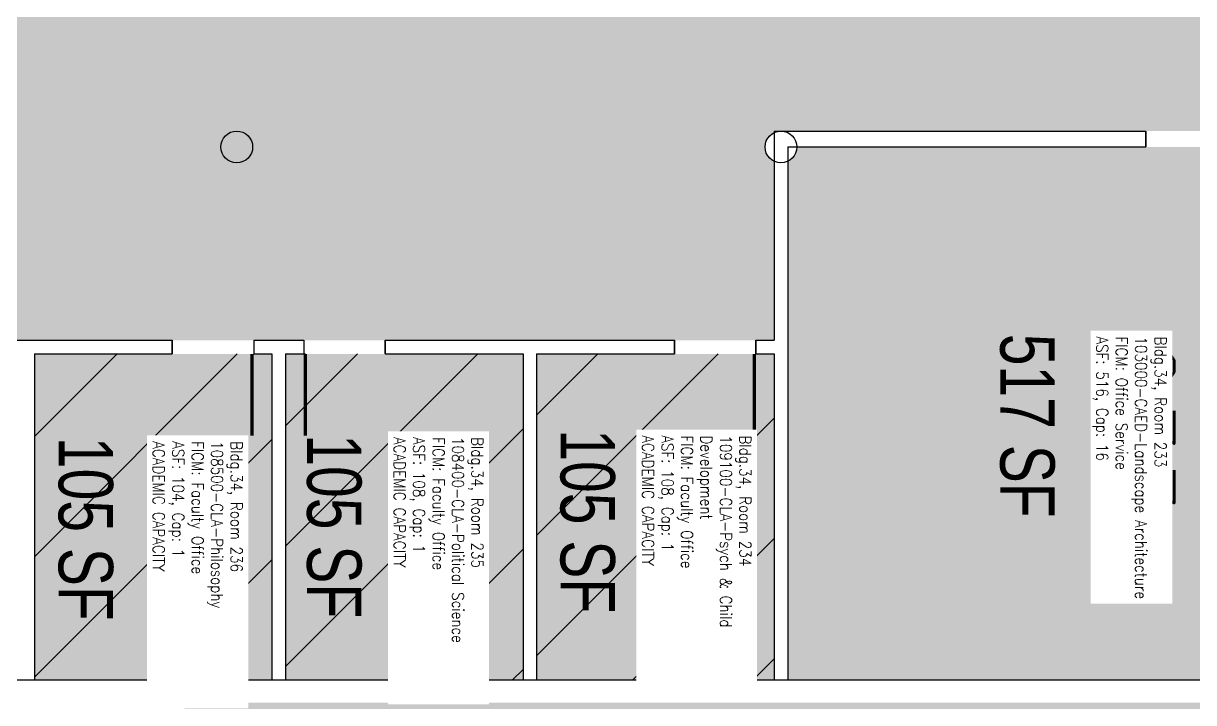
# Model space of a CAD drawing. Header units: inches. Extents: x -334 to 3612, y -24 to 2633.
# Drawn here: x 1113 to 1629, y 1902 to 2201 of the extents above; entities that cross this region are included whole.
import ezdxf
from ezdxf.enums import TextEntityAlignment as Align

# ---------------------------------------------------------------- set-up
doc = ezdxf.new("R2010")
doc.units = ezdxf.units.IN
doc.header["$LTSCALE"] = 10
doc.header["$MEASUREMENT"] = 0
for name, color, linetype in [('A-DOOR', 2, 'CONTINUOUS'), ('A-IDEN-CNUM', 7, 'CONTINUOUS'), ('A-IDEN-RNUM', 7, 'CONTINUOUS'), ('A-IDEN-SNUM', 4, 'CONTINUOUS'), ('A-IDEN-VNUM', 4, 'CONTINUOUS'), ('A-WALL', 5, 'CONTINUOUS'), ('AREA-TEXT', 3, 'CONTINUOUS'), ('Rooms-Capacity', 4, 'CONTINUOUS'), ('Rooms-Category-Color', 7, 'CONTINUOUS'), ('Rooms-College-Color', 7, 'CONTINUOUS'), ('Rooms-Department-Color', 7, 'CONTINUOUS'), ('Rooms-Division-Color', 7, 'CONTINUOUS'), ('Rooms-Information', 7, 'CONTINUOUS')]:
    doc.layers.add(name, color=color, linetype=linetype)
doc.styles.add('AREA', font='arial.ttf', dxfattribs={"width": 0.75, "height": 24})
doc.styles.add('ROOMSNUMBER', font='txt', dxfattribs={"height": 0.03})
doc.styles.add('ROOMVNUMBER', font='simplex.shx', dxfattribs={"width": 0.85})
pattern_1 = [(45, (0, 0), (-26.51650429449553, 26.51650429449553), [])]

msp = doc.modelspace()

# ---------------------------------------------------------------- hatches: boundary and pattern name
at = {"layer": 'Rooms-Capacity'}
h = msp.add_hatch(dxfattribs=at)
h.set_pattern_fill('ANSI31', color=256, scale=300, style=0)
h.set_pattern_definition(pattern_1)
h.paths.add_polyline_path([(1222.5, 2055.750000008382), (1213.749999996275, 2055.750000008382), (1178.499999996275, 2055.75000001397), (1117.749999996275, 2055.750000008382), (1117.749999996275, 1912.000000015832), (1171.999999992549, 1912.000000013039), (1222.499999988824, 1912.000000015832)])
h = msp.add_hatch(dxfattribs=at)
h.set_pattern_fill('ANSI31', color=256, scale=300, style=0)
h.set_pattern_definition(pattern_1)
h.paths.add_polyline_path([(1333.249999992549, 2055.75000001397), (1272.499999992549, 2055.75000001397), (1237.249999992549, 2055.750000011176), (1228.5, 2055.75000001397), (1228.5, 1912.000000010245), (1333.250000003725, 1912.000000010245)])
h = msp.add_hatch(dxfattribs=at)
h.set_pattern_fill('ANSI31', color=256, scale=300, style=0)
h.set_pattern_definition(pattern_1)
h.paths.add_polyline_path([(1443.999999996275, 2055.750000011176), (1435.999999992549, 2055.750000011176), (1399.999999992549, 2055.750000011176), (1339.249999992549, 2055.750000008382), (1339.249999992549, 1912.000000013039), (1443.999999996275, 1912.000000013039)])
at = {"layer": 'Rooms-Category-Color', "true_color": 0xadadad}
h = msp.add_hatch(color=253, dxfattribs=at)
edge = h.paths.add_edge_path()
edge.add_line((2158.000000096858, 1898.000000003725), (2155.000000096858, 1898.000000003725))
edge.add_line((2155.000000096858, 1898.000000003725), (2155.000000085682, 1918.000000007451))
edge.add_line((2155.000000085682, 1918.000000007451), (2155.000000085682, 1954.000000007451))
edge.add_line((2155.000000085682, 1954.000000007451), (2155.000000074506, 2037.999999979511))
edge.add_line((2155.000000074506, 2037.999999979511), (2155.000000074506, 2073.999999982305))
edge.add_line((2155.000000074506, 2073.999999982305), (2155.000000040978, 2139.999999982305))
edge.add_line((2155.000000040978, 2139.999999982305), (2155.000000052154, 2153.999999977648))
edge.add_line((2155.000000052154, 2153.999999977648), (2162.499999929219, 2153.999999980442))
edge.add_line((2162.499999929219, 2153.999999980442), (2162.499999940395, 2219.999999849126))
edge.add_line((2162.499999940395, 2219.999999849126), (2162.499999940395, 2227.999999844469))
edge.add_line((2162.499999940395, 2227.999999844469), (2060.499999929219, 2227.999999855645))
edge.add_line((2060.499999929219, 2227.999999855645), (2024.499999940395, 2227.999999852851))
edge.add_line((2024.499999940395, 2227.999999852851), (1890.999999951571, 2227.999999866821))
edge.add_line((1890.999999951571, 2227.999999866821), (1818.999999940395, 2227.999999872409))
edge.add_line((1818.999999940395, 2227.999999872409), (1422.999999940395, 2227.99999990873))
edge.add_line((1422.999999940395, 2227.99999990873), (1386.999999951571, 2227.99999990873))
edge.add_line((1386.999999951571, 2227.99999990873), (845.4999999403954, 2227.999999953434))
edge.add_line((845.4999999403954, 2227.999999953434), (809.4999999403954, 2227.999999953434))
edge.add_line((809.4999999403954, 2227.999999953434), (449.4999999403954, 2227.999999981374))
edge.add_line((449.4999999403954, 2227.999999981374), (413.4999999515712, 2227.999999984168))
edge.add_line((413.4999999515712, 2227.999999984168), (78.99999994039536, 2228.000000009313))
edge.add_line((78.99999994039536, 2228.000000009313), (78.99999999627471, 2384.000000012107))
edge.add_line((78.99999999627471, 2384.000000012107), (13.99999999254942, 2384.000000012107))
edge.add_line((13.99999999254942, 2384.000000012107), (13.99999999254942, 2380.000000010245))
edge.add_line((13.99999999254942, 2380.000000010245), (6.99999999627471, 2380.000000010245))
edge.add_line((6.99999999627471, 2380.000000010245), (7.000000007450581, 2362.000000013039))
edge.add_line((7.000000007450581, 2362.000000013039), (6.99999999627471, 2140.000000010245))
edge.add_line((6.99999999627471, 2140.000000010245), (13.99999999254942, 2140.000000013039))
edge.add_line((13.99999999254942, 2140.000000013039), (13.99999999254942, 2126.000000012107))
edge.add_line((13.99999999254942, 2126.000000012107), (9.999999985098839, 2126.000000009313))
edge.add_line((9.999999985098839, 2126.000000009313), (9.99999999627471, 2061.75000001397))
edge.add_line((9.99999999627471, 2061.75000001397), (70.99999998137355, 2061.75000001397))
edge.add_line((70.99999998137355, 2061.75000001397), (106.9999999925494, 2061.75000001397))
edge.add_line((106.9999999925494, 2061.75000001397), (1435.999999992549, 2061.750000008382))
edge.add_line((1435.999999992549, 2061.750000008382), (1443.999999996275, 2061.75000001397))
edge.add_line((1443.999999996275, 2061.75000001397), (1443.999999996275, 2140.675444660708))
edge.add_arc((1446.999999986053, 2146.999999982827), 6.999999997229338, 179.9999999661582, 244.6230665566884, ccw=False)
edge.add_arc((1446.999999991418, 2146.999999982402), 7.000000002593652, 115.3769333698369, 179.9999999626817, ccw=False)
edge.add_line((1444.000000007451, 2153.324555313215), (1443.999999996275, 2153.999999902211))
edge.add_line((1443.999999996275, 2153.999999902211), (1446.998893048614, 2153.999999899417))
edge.add_arc((1446.999991156625, 2147.000065904556), 6.99993408099362, 89.99086716204567, 90.00898822103022, ccw=False)
edge.add_line((1447.001106932759, 2153.999999896623), (1608, 2153.999999891035))
edge.add_line((1608, 2153.999999891035), (1644.000000011176, 2153.999999891035))
edge.add_line((1644.000000011176, 2153.999999891035), (1679.999999988824, 2153.999999888241))
edge.add_line((1679.999999988824, 2153.999999888241), (1680, 2153.999999980442))
edge.add_line((1680, 2153.999999980442), (1694.000000003725, 2153.99999998603))
edge.add_line((1694.000000003725, 2153.99999998603), (1693.999999992549, 2153.999999882653))
edge.add_line((1693.999999992549, 2153.999999882653), (1748.749999981374, 2153.999999871477))
edge.add_line((1748.749999970198, 2153.999999868684), (1784.750000014901, 2153.999999871477))
edge.add_line((1784.750000014901, 2153.999999871477), (1803.999999996275, 2153.999999877065))
edge.add_line((1803.999999996275, 2153.999999877065), (1919.999999988824, 2153.999999871477))
edge.add_line((1919.999999988824, 2153.999999871477), (1934.000000003725, 2153.999999863096))
edge.add_line((1934.000000003725, 2153.999999863096), (1934.000000003725, 1912.000000010245))
edge.add_line((1934.000000003725, 1912.000000010245), (1934.000000003725, 1898.000000009313))
edge.add_line((1934.000000003725, 1898.000000009313), (1919.999999988824, 1898.000000006519))
edge.add_line((1919.999999988824, 1898.000000006519), (1919.999999988824, 1902.000000008382))
edge.add_line((1919.999999988824, 1902.000000008382), (1803.499999891967, 1902.000000011176))
edge.add_line((1803.499999891967, 1902.000000011176), (1803.499999903142, 1896.000000008382))
edge.add_line((1803.499999903142, 1896.000000008382), (1795.499999899417, 1896.000000008382))
edge.add_line((1795.499999899417, 1896.000000008382), (1795.499999888241, 1902.000000005588))
edge.add_line((1795.499999888241, 1902.000000005588), (1183.999999992549, 1902.000000011176))
edge.add_line((1183.999999992549, 1902.000000011176), (1184.000000003725, 1871.999999988824))
edge.add_line((1184.000000003725, 1871.999999988824), (1171.999999992549, 1871.999999997206))
edge.add_line((1171.999999992549, 1871.999999997206), (1096.999999992549, 1871.999999997206))
edge.add_line((1096.999999992549, 1871.999999997206), (1096.999999992549, 1817.999999994412))
edge.add_line((1096.999999992549, 1817.999999994412), (1097.000000003725, 1578.000000008382))
edge.add_line((1097.000000003725, 1578.000000008382), (1097.000000003725, 1506.000000011176))
edge.add_line((1097.000000003725, 1506.000000011176), (1096.999999992549, 1473.250000001863))
edge.add_line((1096.999999992549, 1473.250000001863), (1097.000000003725, 1338.000000008382))
edge.add_line((1097.000000003725, 1338.000000008382), (1098.999999996275, 1338.000000008382))
edge.add_line((1098.999999996275, 1338.000000008382), (1098.999999996275, 1320.000000019558))
edge.add_line((1098.999999996275, 1320.000000019558), (1171.999999970198, 1320.000000016764))
edge.add_line((1171.999999970198, 1320.000000016764), (1171.999999970198, 1392.249999990687))
edge.add_line((1171.999999970198, 1392.249999990687), (1172.000000003725, 1817.999999988824))
edge.add_line((1172.000000003725, 1817.999999988824), (1183.999999992549, 1817.999999991618))
edge.add_line((1183.999999992549, 1817.999999991618), (1188, 1817.999999994412))
edge.add_line((1188, 1817.999999994412), (1224.000000011176, 1817.999999994412))
edge.add_line((1224.000000011176, 1817.999999994412), (1375.999999981374, 1818.000000005588))
edge.add_line((1375.999999981374, 1818.000000005588), (1411.999999981374, 1818.000000011176))
edge.add_line((1411.999999981374, 1818.000000011176), (1441.999999981374, 1818.000000011176))
edge.add_line((1441.999999981374, 1818.000000011176), (1477.999999981374, 1818.000000011176))
edge.add_line((1477.999999981374, 1818.000000011176), (1515.999999996275, 1818.000000019558))
edge.add_line((1515.999999996275, 1818.000000019558), (1537.999999981374, 1818.000000025146))
edge.add_line((1537.999999981374, 1818.000000025146), (1573.999999992549, 1818.00000002794))
edge.add_line((1573.999999992549, 1818.00000002794), (1672.249999880791, 1818.000000039116))
edge.add_line((1672.249999880791, 1818.000000039116), (1708.249999880791, 1818.000000039116))
edge.add_line((1708.249999880791, 1818.000000039116), (1716.999999895692, 1818.00000004191))
edge.add_line((1716.999999895692, 1818.00000004191), (1726.999999903142, 1818.000000005588))
edge.add_line((1726.999999903142, 1818.000000005588), (1726.999999903142, 1814.250000005588))
edge.add_line((1726.999999903142, 1814.250000005588), (1930.999999891967, 1814.250000002794))
edge.add_line((1930.999999891967, 1814.250000002794), (1930.999999903142, 1806.250000007451))
edge.add_line((1930.999999903142, 1806.250000007451), (1930.999999903142, 1734.250000010245))
edge.add_line((1930.999999903142, 1734.250000010245), (1930.999999903142, 1720.250000009313))
edge.add_line((1930.999999903142, 1720.250000009313), (1900.999999914318, 1720.250000014901))
edge.add_line((1900.999999914318, 1720.250000014901), (1900.999999903142, 1577.499999996275))
edge.add_line((1900.999999903142, 1577.499999996275), (1949.999999921769, 1577.500000004657))
edge.add_line((1949.999999921769, 1577.500000004657), (1949.999999921769, 1563.499999998137))
edge.add_line((1949.999999921769, 1563.499999998137), (2068.999999925494, 1563.500000003725))
edge.add_line((2068.999999925494, 1563.500000003725), (2068.999999925494, 1577.500000004657))
edge.add_line((2068.999999925494, 1577.500000004657), (2093.999999932945, 1577.499999999069))
edge.add_line((2093.999999932945, 1577.499999999069), (2093.999999932945, 1572.500000006519))
edge.add_line((2093.999999932945, 1572.500000006519), (2147.999999921769, 1572.500000006519))
edge.add_line((2147.999999921769, 1572.500000006519), (2147.999999921769, 1578.374999932945))
edge.add_line((2147.999999921769, 1578.374999932945), (2159.999999932945, 1578.374999930151))
edge.add_line((2159.999999932945, 1578.374999930151), (2159.999999932945, 1584.374999927357))
edge.add_line((2159.999999932945, 1584.374999927357), (2159.999999921769, 1620.374999932945))
edge.add_line((2159.999999921769, 1620.374999932945), (2159.999999899417, 1788.000000053085))
edge.add_line((2159.999999899417, 1788.000000053085), (2158.000000096858, 1788.000000055879))
edge.add_line((2158.000000096858, 1788.000000055879), (2158.000000096858, 1824.000000053085))
edge.add_line((2158.000000096858, 1824.000000053085), (2158.000000096858, 1870.000000060536))
edge.add_line((2158.000000096858, 1870.000000060536), (2158.000000096858, 1898.000000003725))
at = {"layer": 'Rooms-Category-Color', "true_color": 0xfa9ba3}
h = msp.add_hatch(color=241, dxfattribs=at)
edge = h.paths.add_edge_path()
edge.add_line((1803.999999992613, 2067.999999935606), (1693.999999992613, 2067.999999979511))
edge.add_line((1693.999999992613, 2067.999999979511), (1694.000000026077, 2139.999999985099))
edge.add_line((1694.000000026077, 2139.999999985099), (1680.000000033528, 2139.999999990687))
edge.add_line((1680.000000033528, 2139.999999990687), (1680.000000033528, 2146.999999894761))
edge.add_line((1680.000000033528, 2146.999999894761), (1644.000000022352, 2146.999999894761))
edge.add_line((1644.000000022352, 2146.999999894761), (1608.000000033528, 2146.999999880791))
edge.add_line((1608.000000033528, 2146.999999880791), (1454.000000026077, 2146.999999905936))
edge.add_arc((1447.000000021382, 2147.000000001518), 7.000000004695267, 295.3769334819622, 359.99999921765084, ccw=False)
edge.add_line((1450.000000018626, 2140.675444674678), (1450.000000040978, 1912.000000018626))
edge.add_line((1450.000000040978, 1912.000000018626), (1804.000000029802, 1912.000000018626))
edge.add_line((1804.000000029802, 1912.000000018626), (1803.999999992613, 2067.999999935606))
for points in [[(1222.5, 2055.750000008382), (1213.749999996275, 2055.750000008382), (1178.499999996275, 2055.75000001397), (1117.749999996275, 2055.750000008382), (1117.749999996275, 1912.000000015832), (1171.999999992549, 1912.000000013039), (1222.499999988824, 1912.000000015832)], [(1333.249999992549, 2055.75000001397), (1272.499999992549, 2055.75000001397), (1237.249999992549, 2055.750000011176), (1228.5, 2055.75000001397), (1228.5, 1912.000000010245), (1333.250000003725, 1912.000000010245)], [(1443.999999996275, 2055.750000011176), (1435.999999992549, 2055.750000011176), (1399.999999992549, 2055.750000011176), (1339.249999992549, 2055.750000008382), (1339.249999992549, 1912.000000013039), (1443.999999996275, 1912.000000013039)]]:
    msp.add_hatch(color=241, dxfattribs=at).paths.add_polyline_path(points)
at = {"layer": 'Rooms-College-Color', "true_color": 0xadadad}
h = msp.add_hatch(color=253, dxfattribs=at)
edge = h.paths.add_edge_path()
edge.add_line((2158.000000096858, 1898.000000003725), (2155.000000096858, 1898.000000003725))
edge.add_line((2155.000000096858, 1898.000000003725), (2155.000000085682, 1918.000000007451))
edge.add_line((2155.000000085682, 1918.000000007451), (2155.000000085682, 1954.000000007451))
edge.add_line((2155.000000085682, 1954.000000007451), (2155.000000074506, 2037.999999979511))
edge.add_line((2155.000000074506, 2037.999999979511), (2155.000000074506, 2073.999999982305))
edge.add_line((2155.000000074506, 2073.999999982305), (2155.000000040978, 2139.999999982305))
edge.add_line((2155.000000040978, 2139.999999982305), (2155.000000052154, 2153.999999977648))
edge.add_line((2155.000000052154, 2153.999999977648), (2162.499999929219, 2153.999999980442))
edge.add_line((2162.499999929219, 2153.999999980442), (2162.499999940395, 2219.999999849126))
edge.add_line((2162.499999940395, 2219.999999849126), (2162.499999940395, 2227.999999844469))
edge.add_line((2162.499999940395, 2227.999999844469), (2060.499999929219, 2227.999999855645))
edge.add_line((2060.499999929219, 2227.999999855645), (2024.499999940395, 2227.999999852851))
edge.add_line((2024.499999940395, 2227.999999852851), (1890.999999951571, 2227.999999866821))
edge.add_line((1890.999999951571, 2227.999999866821), (1818.999999940395, 2227.999999872409))
edge.add_line((1818.999999940395, 2227.999999872409), (1422.999999940395, 2227.99999990873))
edge.add_line((1422.999999940395, 2227.99999990873), (1386.999999951571, 2227.99999990873))
edge.add_line((1386.999999951571, 2227.99999990873), (845.4999999403954, 2227.999999953434))
edge.add_line((845.4999999403954, 2227.999999953434), (809.4999999403954, 2227.999999953434))
edge.add_line((809.4999999403954, 2227.999999953434), (449.4999999403954, 2227.999999981374))
edge.add_line((449.4999999403954, 2227.999999981374), (413.4999999515712, 2227.999999984168))
edge.add_line((413.4999999515712, 2227.999999984168), (78.99999994039536, 2228.000000009313))
edge.add_line((78.99999994039536, 2228.000000009313), (78.99999999627471, 2384.000000012107))
edge.add_line((78.99999999627471, 2384.000000012107), (13.99999999254942, 2384.000000012107))
edge.add_line((13.99999999254942, 2384.000000012107), (13.99999999254942, 2380.000000010245))
edge.add_line((13.99999999254942, 2380.000000010245), (6.99999999627471, 2380.000000010245))
edge.add_line((6.99999999627471, 2380.000000010245), (7.000000007450581, 2362.000000013039))
edge.add_line((7.000000007450581, 2362.000000013039), (6.99999999627471, 2140.000000010245))
edge.add_line((6.99999999627471, 2140.000000010245), (13.99999999254942, 2140.000000013039))
edge.add_line((13.99999999254942, 2140.000000013039), (13.99999999254942, 2126.000000012107))
edge.add_line((13.99999999254942, 2126.000000012107), (9.999999985098839, 2126.000000009313))
edge.add_line((9.999999985098839, 2126.000000009313), (9.99999999627471, 2061.75000001397))
edge.add_line((9.99999999627471, 2061.75000001397), (70.99999998137355, 2061.75000001397))
edge.add_line((70.99999998137355, 2061.75000001397), (106.9999999925494, 2061.75000001397))
edge.add_line((106.9999999925494, 2061.75000001397), (1435.999999992549, 2061.750000008382))
edge.add_line((1435.999999992549, 2061.750000008382), (1443.999999996275, 2061.75000001397))
edge.add_line((1443.999999996275, 2061.75000001397), (1443.999999996275, 2140.675444660708))
edge.add_arc((1446.999999986053, 2146.999999982827), 6.999999997229338, 179.9999999661582, 244.6230665566884, ccw=False)
edge.add_arc((1446.999999991418, 2146.999999982402), 7.000000002593652, 115.3769333698369, 179.9999999626817, ccw=False)
edge.add_line((1444.000000007451, 2153.324555313215), (1443.999999996275, 2153.999999902211))
edge.add_line((1443.999999996275, 2153.999999902211), (1446.998893048614, 2153.999999899417))
edge.add_arc((1446.999991156625, 2147.000065904556), 6.99993408099362, 89.99086716204567, 90.00898822103022, ccw=False)
edge.add_line((1447.001106932759, 2153.999999896623), (1608, 2153.999999891035))
edge.add_line((1608, 2153.999999891035), (1644.000000011176, 2153.999999891035))
edge.add_line((1644.000000011176, 2153.999999891035), (1679.999999988824, 2153.999999888241))
edge.add_line((1679.999999988824, 2153.999999888241), (1680, 2153.999999980442))
edge.add_line((1680, 2153.999999980442), (1694.000000003725, 2153.99999998603))
edge.add_line((1694.000000003725, 2153.99999998603), (1693.999999992549, 2153.999999882653))
edge.add_line((1693.999999992549, 2153.999999882653), (1748.749999981374, 2153.999999871477))
edge.add_line((1748.749999970198, 2153.999999868684), (1784.750000014901, 2153.999999871477))
edge.add_line((1784.750000014901, 2153.999999871477), (1803.999999996275, 2153.999999877065))
edge.add_line((1803.999999996275, 2153.999999877065), (1919.999999988824, 2153.999999871477))
edge.add_line((1919.999999988824, 2153.999999871477), (1934.000000003725, 2153.999999863096))
edge.add_line((1934.000000003725, 2153.999999863096), (1934.000000003725, 1912.000000010245))
edge.add_line((1934.000000003725, 1912.000000010245), (1934.000000003725, 1898.000000009313))
edge.add_line((1934.000000003725, 1898.000000009313), (1919.999999988824, 1898.000000006519))
edge.add_line((1919.999999988824, 1898.000000006519), (1919.999999988824, 1902.000000008382))
edge.add_line((1919.999999988824, 1902.000000008382), (1803.499999891967, 1902.000000011176))
edge.add_line((1803.499999891967, 1902.000000011176), (1803.499999903142, 1896.000000008382))
edge.add_line((1803.499999903142, 1896.000000008382), (1795.499999899417, 1896.000000008382))
edge.add_line((1795.499999899417, 1896.000000008382), (1795.499999888241, 1902.000000005588))
edge.add_line((1795.499999888241, 1902.000000005588), (1183.999999992549, 1902.000000011176))
edge.add_line((1183.999999992549, 1902.000000011176), (1184.000000003725, 1871.999999988824))
edge.add_line((1184.000000003725, 1871.999999988824), (1171.999999992549, 1871.999999997206))
edge.add_line((1171.999999992549, 1871.999999997206), (1096.999999992549, 1871.999999997206))
edge.add_line((1096.999999992549, 1871.999999997206), (1096.999999992549, 1817.999999994412))
edge.add_line((1096.999999992549, 1817.999999994412), (1097.000000003725, 1578.000000008382))
edge.add_line((1097.000000003725, 1578.000000008382), (1097.000000003725, 1506.000000011176))
edge.add_line((1097.000000003725, 1506.000000011176), (1096.999999992549, 1473.250000001863))
edge.add_line((1096.999999992549, 1473.250000001863), (1097.000000003725, 1338.000000008382))
edge.add_line((1097.000000003725, 1338.000000008382), (1098.999999996275, 1338.000000008382))
edge.add_line((1098.999999996275, 1338.000000008382), (1098.999999996275, 1320.000000019558))
edge.add_line((1098.999999996275, 1320.000000019558), (1171.999999970198, 1320.000000016764))
edge.add_line((1171.999999970198, 1320.000000016764), (1171.999999970198, 1392.249999990687))
edge.add_line((1171.999999970198, 1392.249999990687), (1172.000000003725, 1817.999999988824))
edge.add_line((1172.000000003725, 1817.999999988824), (1183.999999992549, 1817.999999991618))
edge.add_line((1183.999999992549, 1817.999999991618), (1188, 1817.999999994412))
edge.add_line((1188, 1817.999999994412), (1224.000000011176, 1817.999999994412))
edge.add_line((1224.000000011176, 1817.999999994412), (1375.999999981374, 1818.000000005588))
edge.add_line((1375.999999981374, 1818.000000005588), (1411.999999981374, 1818.000000011176))
edge.add_line((1411.999999981374, 1818.000000011176), (1441.999999981374, 1818.000000011176))
edge.add_line((1441.999999981374, 1818.000000011176), (1477.999999981374, 1818.000000011176))
edge.add_line((1477.999999981374, 1818.000000011176), (1515.999999996275, 1818.000000019558))
edge.add_line((1515.999999996275, 1818.000000019558), (1537.999999981374, 1818.000000025146))
edge.add_line((1537.999999981374, 1818.000000025146), (1573.999999992549, 1818.00000002794))
edge.add_line((1573.999999992549, 1818.00000002794), (1672.249999880791, 1818.000000039116))
edge.add_line((1672.249999880791, 1818.000000039116), (1708.249999880791, 1818.000000039116))
edge.add_line((1708.249999880791, 1818.000000039116), (1716.999999895692, 1818.00000004191))
edge.add_line((1716.999999895692, 1818.00000004191), (1726.999999903142, 1818.000000005588))
edge.add_line((1726.999999903142, 1818.000000005588), (1726.999999903142, 1814.250000005588))
edge.add_line((1726.999999903142, 1814.250000005588), (1930.999999891967, 1814.250000002794))
edge.add_line((1930.999999891967, 1814.250000002794), (1930.999999903142, 1806.250000007451))
edge.add_line((1930.999999903142, 1806.250000007451), (1930.999999903142, 1734.250000010245))
edge.add_line((1930.999999903142, 1734.250000010245), (1930.999999903142, 1720.250000009313))
edge.add_line((1930.999999903142, 1720.250000009313), (1900.999999914318, 1720.250000014901))
edge.add_line((1900.999999914318, 1720.250000014901), (1900.999999903142, 1577.499999996275))
edge.add_line((1900.999999903142, 1577.499999996275), (1949.999999921769, 1577.500000004657))
edge.add_line((1949.999999921769, 1577.500000004657), (1949.999999921769, 1563.499999998137))
edge.add_line((1949.999999921769, 1563.499999998137), (2068.999999925494, 1563.500000003725))
edge.add_line((2068.999999925494, 1563.500000003725), (2068.999999925494, 1577.500000004657))
edge.add_line((2068.999999925494, 1577.500000004657), (2093.999999932945, 1577.499999999069))
edge.add_line((2093.999999932945, 1577.499999999069), (2093.999999932945, 1572.500000006519))
edge.add_line((2093.999999932945, 1572.500000006519), (2147.999999921769, 1572.500000006519))
edge.add_line((2147.999999921769, 1572.500000006519), (2147.999999921769, 1578.374999932945))
edge.add_line((2147.999999921769, 1578.374999932945), (2159.999999932945, 1578.374999930151))
edge.add_line((2159.999999932945, 1578.374999930151), (2159.999999932945, 1584.374999927357))
edge.add_line((2159.999999932945, 1584.374999927357), (2159.999999921769, 1620.374999932945))
edge.add_line((2159.999999921769, 1620.374999932945), (2159.999999899417, 1788.000000053085))
edge.add_line((2159.999999899417, 1788.000000053085), (2158.000000096858, 1788.000000055879))
edge.add_line((2158.000000096858, 1788.000000055879), (2158.000000096858, 1824.000000053085))
edge.add_line((2158.000000096858, 1824.000000053085), (2158.000000096858, 1870.000000060536))
edge.add_line((2158.000000096858, 1870.000000060536), (2158.000000096858, 1898.000000003725))
at = {"layer": 'Rooms-College-Color', "true_color": 0xe3f498}
h = msp.add_hatch(color=61, dxfattribs=at)
edge = h.paths.add_edge_path()
edge.add_line((1803.999999992613, 2067.999999935606), (1693.999999992613, 2067.999999979511))
edge.add_line((1693.999999992613, 2067.999999979511), (1694.000000026077, 2139.999999985099))
edge.add_line((1694.000000026077, 2139.999999985099), (1680.000000033528, 2139.999999990687))
edge.add_line((1680.000000033528, 2139.999999990687), (1680.000000033528, 2146.999999894761))
edge.add_line((1680.000000033528, 2146.999999894761), (1644.000000022352, 2146.999999894761))
edge.add_line((1644.000000022352, 2146.999999894761), (1608.000000033528, 2146.999999880791))
edge.add_line((1608.000000033528, 2146.999999880791), (1454.000000026077, 2146.999999905936))
edge.add_arc((1447.000000021382, 2147.000000001518), 7.000000004695267, 295.3769334819622, 359.99999921765084, ccw=False)
edge.add_line((1450.000000018626, 2140.675444674678), (1450.000000040978, 1912.000000018626))
edge.add_line((1450.000000040978, 1912.000000018626), (1804.000000029802, 1912.000000018626))
edge.add_line((1804.000000029802, 1912.000000018626), (1803.999999992613, 2067.999999935606))
at = {"layer": 'Rooms-College-Color', "true_color": 0xb2d6e9}
msp.add_hatch(color=254, dxfattribs=at).paths.add_polyline_path([(1222.5, 2055.750000008382), (1213.749999996275, 2055.750000008382), (1178.499999996275, 2055.75000001397), (1117.749999996275, 2055.750000008382), (1117.749999996275, 1912.000000015832), (1171.999999992549, 1912.000000013039), (1222.499999988824, 1912.000000015832)])
at = {"layer": 'Rooms-College-Color', "true_color": 0xe3f498}
for points in [[(1333.249999992549, 2055.75000001397), (1272.499999992549, 2055.75000001397), (1237.249999992549, 2055.750000011176), (1228.5, 2055.75000001397), (1228.5, 1912.000000010245), (1333.250000003725, 1912.000000010245)], [(1443.999999996275, 2055.750000011176), (1435.999999992549, 2055.750000011176), (1399.999999992549, 2055.750000011176), (1339.249999992549, 2055.750000008382), (1339.249999992549, 1912.000000013039), (1443.999999996275, 1912.000000013039)]]:
    msp.add_hatch(color=61, dxfattribs=at).paths.add_polyline_path(points)
at = {"layer": 'Rooms-Department-Color', "true_color": 0xacacac}
h = msp.add_hatch(color=253, dxfattribs=at)
edge = h.paths.add_edge_path()
edge.add_line((2158.000000096858, 1898.000000003725), (2155.000000096858, 1898.000000003725))
edge.add_line((2155.000000096858, 1898.000000003725), (2155.000000085682, 1918.000000007451))
edge.add_line((2155.000000085682, 1918.000000007451), (2155.000000085682, 1954.000000007451))
edge.add_line((2155.000000085682, 1954.000000007451), (2155.000000074506, 2037.999999979511))
edge.add_line((2155.000000074506, 2037.999999979511), (2155.000000074506, 2073.999999982305))
edge.add_line((2155.000000074506, 2073.999999982305), (2155.000000040978, 2139.999999982305))
edge.add_line((2155.000000040978, 2139.999999982305), (2155.000000052154, 2153.999999977648))
edge.add_line((2155.000000052154, 2153.999999977648), (2162.499999929219, 2153.999999980442))
edge.add_line((2162.499999929219, 2153.999999980442), (2162.499999940395, 2219.999999849126))
edge.add_line((2162.499999940395, 2219.999999849126), (2162.499999940395, 2227.999999844469))
edge.add_line((2162.499999940395, 2227.999999844469), (2060.499999929219, 2227.999999855645))
edge.add_line((2060.499999929219, 2227.999999855645), (2024.499999940395, 2227.999999852851))
edge.add_line((2024.499999940395, 2227.999999852851), (1890.999999951571, 2227.999999866821))
edge.add_line((1890.999999951571, 2227.999999866821), (1818.999999940395, 2227.999999872409))
edge.add_line((1818.999999940395, 2227.999999872409), (1422.999999940395, 2227.99999990873))
edge.add_line((1422.999999940395, 2227.99999990873), (1386.999999951571, 2227.99999990873))
edge.add_line((1386.999999951571, 2227.99999990873), (845.4999999403954, 2227.999999953434))
edge.add_line((845.4999999403954, 2227.999999953434), (809.4999999403954, 2227.999999953434))
edge.add_line((809.4999999403954, 2227.999999953434), (449.4999999403954, 2227.999999981374))
edge.add_line((449.4999999403954, 2227.999999981374), (413.4999999515712, 2227.999999984168))
edge.add_line((413.4999999515712, 2227.999999984168), (78.99999994039536, 2228.000000009313))
edge.add_line((78.99999994039536, 2228.000000009313), (78.99999999627471, 2384.000000012107))
edge.add_line((78.99999999627471, 2384.000000012107), (13.99999999254942, 2384.000000012107))
edge.add_line((13.99999999254942, 2384.000000012107), (13.99999999254942, 2380.000000010245))
edge.add_line((13.99999999254942, 2380.000000010245), (6.99999999627471, 2380.000000010245))
edge.add_line((6.99999999627471, 2380.000000010245), (7.000000007450581, 2362.000000013039))
edge.add_line((7.000000007450581, 2362.000000013039), (6.99999999627471, 2140.000000010245))
edge.add_line((6.99999999627471, 2140.000000010245), (13.99999999254942, 2140.000000013039))
edge.add_line((13.99999999254942, 2140.000000013039), (13.99999999254942, 2126.000000012107))
edge.add_line((13.99999999254942, 2126.000000012107), (9.999999985098839, 2126.000000009313))
edge.add_line((9.999999985098839, 2126.000000009313), (9.99999999627471, 2061.75000001397))
edge.add_line((9.99999999627471, 2061.75000001397), (70.99999998137355, 2061.75000001397))
edge.add_line((70.99999998137355, 2061.75000001397), (106.9999999925494, 2061.75000001397))
edge.add_line((106.9999999925494, 2061.75000001397), (1435.999999992549, 2061.750000008382))
edge.add_line((1435.999999992549, 2061.750000008382), (1443.999999996275, 2061.75000001397))
edge.add_line((1443.999999996275, 2061.75000001397), (1443.999999996275, 2140.675444660708))
edge.add_arc((1446.999999986053, 2146.999999982827), 6.999999997229338, 179.9999999661582, 244.6230665566884, ccw=False)
edge.add_arc((1446.999999991418, 2146.999999982402), 7.000000002593652, 115.3769333698369, 179.9999999626817, ccw=False)
edge.add_line((1444.000000007451, 2153.324555313215), (1443.999999996275, 2153.999999902211))
edge.add_line((1443.999999996275, 2153.999999902211), (1446.998893048614, 2153.999999899417))
edge.add_arc((1446.999991156625, 2147.000065904556), 6.99993408099362, 89.99086716204567, 90.00898822103022, ccw=False)
edge.add_line((1447.001106932759, 2153.999999896623), (1608, 2153.999999891035))
edge.add_line((1608, 2153.999999891035), (1644.000000011176, 2153.999999891035))
edge.add_line((1644.000000011176, 2153.999999891035), (1679.999999988824, 2153.999999888241))
edge.add_line((1679.999999988824, 2153.999999888241), (1680, 2153.999999980442))
edge.add_line((1680, 2153.999999980442), (1694.000000003725, 2153.99999998603))
edge.add_line((1694.000000003725, 2153.99999998603), (1693.999999992549, 2153.999999882653))
edge.add_line((1693.999999992549, 2153.999999882653), (1748.749999981374, 2153.999999871477))
edge.add_line((1748.749999970198, 2153.999999868684), (1784.750000014901, 2153.999999871477))
edge.add_line((1784.750000014901, 2153.999999871477), (1803.999999996275, 2153.999999877065))
edge.add_line((1803.999999996275, 2153.999999877065), (1919.999999988824, 2153.999999871477))
edge.add_line((1919.999999988824, 2153.999999871477), (1934.000000003725, 2153.999999863096))
edge.add_line((1934.000000003725, 2153.999999863096), (1934.000000003725, 1912.000000010245))
edge.add_line((1934.000000003725, 1912.000000010245), (1934.000000003725, 1898.000000009313))
edge.add_line((1934.000000003725, 1898.000000009313), (1919.999999988824, 1898.000000006519))
edge.add_line((1919.999999988824, 1898.000000006519), (1919.999999988824, 1902.000000008382))
edge.add_line((1919.999999988824, 1902.000000008382), (1803.499999891967, 1902.000000011176))
edge.add_line((1803.499999891967, 1902.000000011176), (1803.499999903142, 1896.000000008382))
edge.add_line((1803.499999903142, 1896.000000008382), (1795.499999899417, 1896.000000008382))
edge.add_line((1795.499999899417, 1896.000000008382), (1795.499999888241, 1902.000000005588))
edge.add_line((1795.499999888241, 1902.000000005588), (1183.999999992549, 1902.000000011176))
edge.add_line((1183.999999992549, 1902.000000011176), (1184.000000003725, 1871.999999988824))
edge.add_line((1184.000000003725, 1871.999999988824), (1171.999999992549, 1871.999999997206))
edge.add_line((1171.999999992549, 1871.999999997206), (1096.999999992549, 1871.999999997206))
edge.add_line((1096.999999992549, 1871.999999997206), (1096.999999992549, 1817.999999994412))
edge.add_line((1096.999999992549, 1817.999999994412), (1097.000000003725, 1578.000000008382))
edge.add_line((1097.000000003725, 1578.000000008382), (1097.000000003725, 1506.000000011176))
edge.add_line((1097.000000003725, 1506.000000011176), (1096.999999992549, 1473.250000001863))
edge.add_line((1096.999999992549, 1473.250000001863), (1097.000000003725, 1338.000000008382))
edge.add_line((1097.000000003725, 1338.000000008382), (1098.999999996275, 1338.000000008382))
edge.add_line((1098.999999996275, 1338.000000008382), (1098.999999996275, 1320.000000019558))
edge.add_line((1098.999999996275, 1320.000000019558), (1171.999999970198, 1320.000000016764))
edge.add_line((1171.999999970198, 1320.000000016764), (1171.999999970198, 1392.249999990687))
edge.add_line((1171.999999970198, 1392.249999990687), (1172.000000003725, 1817.999999988824))
edge.add_line((1172.000000003725, 1817.999999988824), (1183.999999992549, 1817.999999991618))
edge.add_line((1183.999999992549, 1817.999999991618), (1188, 1817.999999994412))
edge.add_line((1188, 1817.999999994412), (1224.000000011176, 1817.999999994412))
edge.add_line((1224.000000011176, 1817.999999994412), (1375.999999981374, 1818.000000005588))
edge.add_line((1375.999999981374, 1818.000000005588), (1411.999999981374, 1818.000000011176))
edge.add_line((1411.999999981374, 1818.000000011176), (1441.999999981374, 1818.000000011176))
edge.add_line((1441.999999981374, 1818.000000011176), (1477.999999981374, 1818.000000011176))
edge.add_line((1477.999999981374, 1818.000000011176), (1515.999999996275, 1818.000000019558))
edge.add_line((1515.999999996275, 1818.000000019558), (1537.999999981374, 1818.000000025146))
edge.add_line((1537.999999981374, 1818.000000025146), (1573.999999992549, 1818.00000002794))
edge.add_line((1573.999999992549, 1818.00000002794), (1672.249999880791, 1818.000000039116))
edge.add_line((1672.249999880791, 1818.000000039116), (1708.249999880791, 1818.000000039116))
edge.add_line((1708.249999880791, 1818.000000039116), (1716.999999895692, 1818.00000004191))
edge.add_line((1716.999999895692, 1818.00000004191), (1726.999999903142, 1818.000000005588))
edge.add_line((1726.999999903142, 1818.000000005588), (1726.999999903142, 1814.250000005588))
edge.add_line((1726.999999903142, 1814.250000005588), (1930.999999891967, 1814.250000002794))
edge.add_line((1930.999999891967, 1814.250000002794), (1930.999999903142, 1806.250000007451))
edge.add_line((1930.999999903142, 1806.250000007451), (1930.999999903142, 1734.250000010245))
edge.add_line((1930.999999903142, 1734.250000010245), (1930.999999903142, 1720.250000009313))
edge.add_line((1930.999999903142, 1720.250000009313), (1900.999999914318, 1720.250000014901))
edge.add_line((1900.999999914318, 1720.250000014901), (1900.999999903142, 1577.499999996275))
edge.add_line((1900.999999903142, 1577.499999996275), (1949.999999921769, 1577.500000004657))
edge.add_line((1949.999999921769, 1577.500000004657), (1949.999999921769, 1563.499999998137))
edge.add_line((1949.999999921769, 1563.499999998137), (2068.999999925494, 1563.500000003725))
edge.add_line((2068.999999925494, 1563.500000003725), (2068.999999925494, 1577.500000004657))
edge.add_line((2068.999999925494, 1577.500000004657), (2093.999999932945, 1577.499999999069))
edge.add_line((2093.999999932945, 1577.499999999069), (2093.999999932945, 1572.500000006519))
edge.add_line((2093.999999932945, 1572.500000006519), (2147.999999921769, 1572.500000006519))
edge.add_line((2147.999999921769, 1572.500000006519), (2147.999999921769, 1578.374999932945))
edge.add_line((2147.999999921769, 1578.374999932945), (2159.999999932945, 1578.374999930151))
edge.add_line((2159.999999932945, 1578.374999930151), (2159.999999932945, 1584.374999927357))
edge.add_line((2159.999999932945, 1584.374999927357), (2159.999999921769, 1620.374999932945))
edge.add_line((2159.999999921769, 1620.374999932945), (2159.999999899417, 1788.000000053085))
edge.add_line((2159.999999899417, 1788.000000053085), (2158.000000096858, 1788.000000055879))
edge.add_line((2158.000000096858, 1788.000000055879), (2158.000000096858, 1824.000000053085))
edge.add_line((2158.000000096858, 1824.000000053085), (2158.000000096858, 1870.000000060536))
edge.add_line((2158.000000096858, 1870.000000060536), (2158.000000096858, 1898.000000003725))
at = {"layer": 'Rooms-Department-Color', "true_color": 0xe3f498}
h = msp.add_hatch(color=61, dxfattribs=at)
edge = h.paths.add_edge_path()
edge.add_line((1803.999999992613, 2067.999999935606), (1693.999999992613, 2067.999999979511))
edge.add_line((1693.999999992613, 2067.999999979511), (1694.000000026077, 2139.999999985099))
edge.add_line((1694.000000026077, 2139.999999985099), (1680.000000033528, 2139.999999990687))
edge.add_line((1680.000000033528, 2139.999999990687), (1680.000000033528, 2146.999999894761))
edge.add_line((1680.000000033528, 2146.999999894761), (1644.000000022352, 2146.999999894761))
edge.add_line((1644.000000022352, 2146.999999894761), (1608.000000033528, 2146.999999880791))
edge.add_line((1608.000000033528, 2146.999999880791), (1454.000000026077, 2146.999999905936))
edge.add_arc((1447.000000021382, 2147.000000001518), 7.000000004695267, 295.3769334819622, 359.99999921765084, ccw=False)
edge.add_line((1450.000000018626, 2140.675444674678), (1450.000000040978, 1912.000000018626))
edge.add_line((1450.000000040978, 1912.000000018626), (1804.000000029802, 1912.000000018626))
edge.add_line((1804.000000029802, 1912.000000018626), (1803.999999992613, 2067.999999935606))
at = {"layer": 'Rooms-Department-Color', "true_color": 0xb2d6e9}
for points in [[(1222.5, 2055.750000008382), (1213.749999996275, 2055.750000008382), (1178.499999996275, 2055.75000001397), (1117.749999996275, 2055.750000008382), (1117.749999996275, 1912.000000015832), (1171.999999992549, 1912.000000013039), (1222.499999988824, 1912.000000015832)], [(1333.249999992549, 2055.75000001397), (1272.499999992549, 2055.75000001397), (1237.249999992549, 2055.750000011176), (1228.5, 2055.75000001397), (1228.5, 1912.000000010245), (1333.250000003725, 1912.000000010245)], [(1443.999999996275, 2055.750000011176), (1435.999999992549, 2055.750000011176), (1399.999999992549, 2055.750000011176), (1339.249999992549, 2055.750000008382), (1339.249999992549, 1912.000000013039), (1443.999999996275, 1912.000000013039)]]:
    msp.add_hatch(color=254, dxfattribs=at).paths.add_polyline_path(points)
at = {"layer": 'Rooms-Division-Color', "true_color": 0xadadad}
h = msp.add_hatch(color=253, dxfattribs=at)
edge = h.paths.add_edge_path()
edge.add_line((2158.000000096858, 1898.000000003725), (2155.000000096858, 1898.000000003725))
edge.add_line((2155.000000096858, 1898.000000003725), (2155.000000085682, 1918.000000007451))
edge.add_line((2155.000000085682, 1918.000000007451), (2155.000000085682, 1954.000000007451))
edge.add_line((2155.000000085682, 1954.000000007451), (2155.000000074506, 2037.999999979511))
edge.add_line((2155.000000074506, 2037.999999979511), (2155.000000074506, 2073.999999982305))
edge.add_line((2155.000000074506, 2073.999999982305), (2155.000000040978, 2139.999999982305))
edge.add_line((2155.000000040978, 2139.999999982305), (2155.000000052154, 2153.999999977648))
edge.add_line((2155.000000052154, 2153.999999977648), (2162.499999929219, 2153.999999980442))
edge.add_line((2162.499999929219, 2153.999999980442), (2162.499999940395, 2219.999999849126))
edge.add_line((2162.499999940395, 2219.999999849126), (2162.499999940395, 2227.999999844469))
edge.add_line((2162.499999940395, 2227.999999844469), (2060.499999929219, 2227.999999855645))
edge.add_line((2060.499999929219, 2227.999999855645), (2024.499999940395, 2227.999999852851))
edge.add_line((2024.499999940395, 2227.999999852851), (1890.999999951571, 2227.999999866821))
edge.add_line((1890.999999951571, 2227.999999866821), (1818.999999940395, 2227.999999872409))
edge.add_line((1818.999999940395, 2227.999999872409), (1422.999999940395, 2227.99999990873))
edge.add_line((1422.999999940395, 2227.99999990873), (1386.999999951571, 2227.99999990873))
edge.add_line((1386.999999951571, 2227.99999990873), (845.4999999403954, 2227.999999953434))
edge.add_line((845.4999999403954, 2227.999999953434), (809.4999999403954, 2227.999999953434))
edge.add_line((809.4999999403954, 2227.999999953434), (449.4999999403954, 2227.999999981374))
edge.add_line((449.4999999403954, 2227.999999981374), (413.4999999515712, 2227.999999984168))
edge.add_line((413.4999999515712, 2227.999999984168), (78.99999994039536, 2228.000000009313))
edge.add_line((78.99999994039536, 2228.000000009313), (78.99999999627471, 2384.000000012107))
edge.add_line((78.99999999627471, 2384.000000012107), (13.99999999254942, 2384.000000012107))
edge.add_line((13.99999999254942, 2384.000000012107), (13.99999999254942, 2380.000000010245))
edge.add_line((13.99999999254942, 2380.000000010245), (6.99999999627471, 2380.000000010245))
edge.add_line((6.99999999627471, 2380.000000010245), (7.000000007450581, 2362.000000013039))
edge.add_line((7.000000007450581, 2362.000000013039), (6.99999999627471, 2140.000000010245))
edge.add_line((6.99999999627471, 2140.000000010245), (13.99999999254942, 2140.000000013039))
edge.add_line((13.99999999254942, 2140.000000013039), (13.99999999254942, 2126.000000012107))
edge.add_line((13.99999999254942, 2126.000000012107), (9.999999985098839, 2126.000000009313))
edge.add_line((9.999999985098839, 2126.000000009313), (9.99999999627471, 2061.75000001397))
edge.add_line((9.99999999627471, 2061.75000001397), (70.99999998137355, 2061.75000001397))
edge.add_line((70.99999998137355, 2061.75000001397), (106.9999999925494, 2061.75000001397))
edge.add_line((106.9999999925494, 2061.75000001397), (1435.999999992549, 2061.750000008382))
edge.add_line((1435.999999992549, 2061.750000008382), (1443.999999996275, 2061.75000001397))
edge.add_line((1443.999999996275, 2061.75000001397), (1443.999999996275, 2140.675444660708))
edge.add_arc((1446.999999986053, 2146.999999982827), 6.999999997229338, 179.9999999661582, 244.6230665566884, ccw=False)
edge.add_arc((1446.999999991418, 2146.999999982402), 7.000000002593652, 115.3769333698369, 179.9999999626817, ccw=False)
edge.add_line((1444.000000007451, 2153.324555313215), (1443.999999996275, 2153.999999902211))
edge.add_line((1443.999999996275, 2153.999999902211), (1446.998893048614, 2153.999999899417))
edge.add_arc((1446.999991156625, 2147.000065904556), 6.99993408099362, 89.99086716204567, 90.00898822103022, ccw=False)
edge.add_line((1447.001106932759, 2153.999999896623), (1608, 2153.999999891035))
edge.add_line((1608, 2153.999999891035), (1644.000000011176, 2153.999999891035))
edge.add_line((1644.000000011176, 2153.999999891035), (1679.999999988824, 2153.999999888241))
edge.add_line((1679.999999988824, 2153.999999888241), (1680, 2153.999999980442))
edge.add_line((1680, 2153.999999980442), (1694.000000003725, 2153.99999998603))
edge.add_line((1694.000000003725, 2153.99999998603), (1693.999999992549, 2153.999999882653))
edge.add_line((1693.999999992549, 2153.999999882653), (1748.749999981374, 2153.999999871477))
edge.add_line((1748.749999970198, 2153.999999868684), (1784.750000014901, 2153.999999871477))
edge.add_line((1784.750000014901, 2153.999999871477), (1803.999999996275, 2153.999999877065))
edge.add_line((1803.999999996275, 2153.999999877065), (1919.999999988824, 2153.999999871477))
edge.add_line((1919.999999988824, 2153.999999871477), (1934.000000003725, 2153.999999863096))
edge.add_line((1934.000000003725, 2153.999999863096), (1934.000000003725, 1912.000000010245))
edge.add_line((1934.000000003725, 1912.000000010245), (1934.000000003725, 1898.000000009313))
edge.add_line((1934.000000003725, 1898.000000009313), (1919.999999988824, 1898.000000006519))
edge.add_line((1919.999999988824, 1898.000000006519), (1919.999999988824, 1902.000000008382))
edge.add_line((1919.999999988824, 1902.000000008382), (1803.499999891967, 1902.000000011176))
edge.add_line((1803.499999891967, 1902.000000011176), (1803.499999903142, 1896.000000008382))
edge.add_line((1803.499999903142, 1896.000000008382), (1795.499999899417, 1896.000000008382))
edge.add_line((1795.499999899417, 1896.000000008382), (1795.499999888241, 1902.000000005588))
edge.add_line((1795.499999888241, 1902.000000005588), (1183.999999992549, 1902.000000011176))
edge.add_line((1183.999999992549, 1902.000000011176), (1184.000000003725, 1871.999999988824))
edge.add_line((1184.000000003725, 1871.999999988824), (1171.999999992549, 1871.999999997206))
edge.add_line((1171.999999992549, 1871.999999997206), (1096.999999992549, 1871.999999997206))
edge.add_line((1096.999999992549, 1871.999999997206), (1096.999999992549, 1817.999999994412))
edge.add_line((1096.999999992549, 1817.999999994412), (1097.000000003725, 1578.000000008382))
edge.add_line((1097.000000003725, 1578.000000008382), (1097.000000003725, 1506.000000011176))
edge.add_line((1097.000000003725, 1506.000000011176), (1096.999999992549, 1473.250000001863))
edge.add_line((1096.999999992549, 1473.250000001863), (1097.000000003725, 1338.000000008382))
edge.add_line((1097.000000003725, 1338.000000008382), (1098.999999996275, 1338.000000008382))
edge.add_line((1098.999999996275, 1338.000000008382), (1098.999999996275, 1320.000000019558))
edge.add_line((1098.999999996275, 1320.000000019558), (1171.999999970198, 1320.000000016764))
edge.add_line((1171.999999970198, 1320.000000016764), (1171.999999970198, 1392.249999990687))
edge.add_line((1171.999999970198, 1392.249999990687), (1172.000000003725, 1817.999999988824))
edge.add_line((1172.000000003725, 1817.999999988824), (1183.999999992549, 1817.999999991618))
edge.add_line((1183.999999992549, 1817.999999991618), (1188, 1817.999999994412))
edge.add_line((1188, 1817.999999994412), (1224.000000011176, 1817.999999994412))
edge.add_line((1224.000000011176, 1817.999999994412), (1375.999999981374, 1818.000000005588))
edge.add_line((1375.999999981374, 1818.000000005588), (1411.999999981374, 1818.000000011176))
edge.add_line((1411.999999981374, 1818.000000011176), (1441.999999981374, 1818.000000011176))
edge.add_line((1441.999999981374, 1818.000000011176), (1477.999999981374, 1818.000000011176))
edge.add_line((1477.999999981374, 1818.000000011176), (1515.999999996275, 1818.000000019558))
edge.add_line((1515.999999996275, 1818.000000019558), (1537.999999981374, 1818.000000025146))
edge.add_line((1537.999999981374, 1818.000000025146), (1573.999999992549, 1818.00000002794))
edge.add_line((1573.999999992549, 1818.00000002794), (1672.249999880791, 1818.000000039116))
edge.add_line((1672.249999880791, 1818.000000039116), (1708.249999880791, 1818.000000039116))
edge.add_line((1708.249999880791, 1818.000000039116), (1716.999999895692, 1818.00000004191))
edge.add_line((1716.999999895692, 1818.00000004191), (1726.999999903142, 1818.000000005588))
edge.add_line((1726.999999903142, 1818.000000005588), (1726.999999903142, 1814.250000005588))
edge.add_line((1726.999999903142, 1814.250000005588), (1930.999999891967, 1814.250000002794))
edge.add_line((1930.999999891967, 1814.250000002794), (1930.999999903142, 1806.250000007451))
edge.add_line((1930.999999903142, 1806.250000007451), (1930.999999903142, 1734.250000010245))
edge.add_line((1930.999999903142, 1734.250000010245), (1930.999999903142, 1720.250000009313))
edge.add_line((1930.999999903142, 1720.250000009313), (1900.999999914318, 1720.250000014901))
edge.add_line((1900.999999914318, 1720.250000014901), (1900.999999903142, 1577.499999996275))
edge.add_line((1900.999999903142, 1577.499999996275), (1949.999999921769, 1577.500000004657))
edge.add_line((1949.999999921769, 1577.500000004657), (1949.999999921769, 1563.499999998137))
edge.add_line((1949.999999921769, 1563.499999998137), (2068.999999925494, 1563.500000003725))
edge.add_line((2068.999999925494, 1563.500000003725), (2068.999999925494, 1577.500000004657))
edge.add_line((2068.999999925494, 1577.500000004657), (2093.999999932945, 1577.499999999069))
edge.add_line((2093.999999932945, 1577.499999999069), (2093.999999932945, 1572.500000006519))
edge.add_line((2093.999999932945, 1572.500000006519), (2147.999999921769, 1572.500000006519))
edge.add_line((2147.999999921769, 1572.500000006519), (2147.999999921769, 1578.374999932945))
edge.add_line((2147.999999921769, 1578.374999932945), (2159.999999932945, 1578.374999930151))
edge.add_line((2159.999999932945, 1578.374999930151), (2159.999999932945, 1584.374999927357))
edge.add_line((2159.999999932945, 1584.374999927357), (2159.999999921769, 1620.374999932945))
edge.add_line((2159.999999921769, 1620.374999932945), (2159.999999899417, 1788.000000053085))
edge.add_line((2159.999999899417, 1788.000000053085), (2158.000000096858, 1788.000000055879))
edge.add_line((2158.000000096858, 1788.000000055879), (2158.000000096858, 1824.000000053085))
edge.add_line((2158.000000096858, 1824.000000053085), (2158.000000096858, 1870.000000060536))
edge.add_line((2158.000000096858, 1870.000000060536), (2158.000000096858, 1898.000000003725))
at = {"layer": 'Rooms-Division-Color', "true_color": 0xe3f498}
h = msp.add_hatch(color=61, dxfattribs=at)
edge = h.paths.add_edge_path()
edge.add_line((1803.999999992613, 2067.999999935606), (1693.999999992613, 2067.999999979511))
edge.add_line((1693.999999992613, 2067.999999979511), (1694.000000026077, 2139.999999985099))
edge.add_line((1694.000000026077, 2139.999999985099), (1680.000000033528, 2139.999999990687))
edge.add_line((1680.000000033528, 2139.999999990687), (1680.000000033528, 2146.999999894761))
edge.add_line((1680.000000033528, 2146.999999894761), (1644.000000022352, 2146.999999894761))
edge.add_line((1644.000000022352, 2146.999999894761), (1608.000000033528, 2146.999999880791))
edge.add_line((1608.000000033528, 2146.999999880791), (1454.000000026077, 2146.999999905936))
edge.add_arc((1447.000000021382, 2147.000000001518), 7.000000004695267, 295.3769334819622, 359.99999921765084, ccw=False)
edge.add_line((1450.000000018626, 2140.675444674678), (1450.000000040978, 1912.000000018626))
edge.add_line((1450.000000040978, 1912.000000018626), (1804.000000029802, 1912.000000018626))
edge.add_line((1804.000000029802, 1912.000000018626), (1803.999999992613, 2067.999999935606))
at = {"layer": 'Rooms-Division-Color', "true_color": 0xb2d6e9}
for points in [[(1222.5, 2055.750000008382), (1213.749999996275, 2055.750000008382), (1178.499999996275, 2055.75000001397), (1117.749999996275, 2055.750000008382), (1117.749999996275, 1912.000000015832), (1171.999999992549, 1912.000000013039), (1222.499999988824, 1912.000000015832)], [(1333.249999992549, 2055.75000001397), (1272.499999992549, 2055.75000001397), (1237.249999992549, 2055.750000011176), (1228.5, 2055.75000001397), (1228.5, 1912.000000010245), (1333.250000003725, 1912.000000010245)], [(1443.999999996275, 2055.750000011176), (1435.999999992549, 2055.750000011176), (1399.999999992549, 2055.750000011176), (1339.249999992549, 2055.750000008382), (1339.249999992549, 1912.000000013039), (1443.999999996275, 1912.000000013039)]]:
    msp.add_hatch(color=254, dxfattribs=at).paths.add_polyline_path(points)

# ---------------------------------------------------------------- linework, layer by layer
at = {"layer": 'A-DOOR'}
for points in [[(1643.249999988824, 2146.999999886379, 1.5, 1.5, 0), (1643.249999955297, 2110.999999883585, 0, 0, 0), (1643.999999944121, 2110.999999883585, 0, 0, -0.414213562373095), (1607.999999988824, 2146.9999999227, 0, 0, -0.414213562373095)], [(1213.749999996275, 2055.750000008382, 1.5, 1.5, 0), (1213.750000029802, 2019.750000011176, 0, 0, 0), (1214.500000029802, 2019.750000008382, 0, 0, -0.414213562373095), (1178.499999996275, 2055.74999997206, 0, 0, -0.414213562373095)], [(1237.249999981374, 2055.750000008382, 1.5, 1.5, 0), (1237.249999992549, 2019.750000008382, 0, 0, 0), (1236.499999992549, 2019.750000011176, 0, 0, 0.414213562373095), (1272.499999981374, 2055.750000008382, 0, 0, 0.414213562373095)], [(1435.249999992549, 2055.750000008382, 1.5, 1.5, 0), (1435.250000026077, 2019.750000008382, 0, 0, 0), (1436.000000026077, 2019.750000008382, 0, 0, -0.414213562373095), (1399.999999992549, 2055.749999977648, 0, 0, -0.414213562373095)]]:
    msp.add_lwpolyline(points, format="xyseb", dxfattribs=at)
at = {"layer": 'A-WALL'}
for p, q in [((1443.999999996275, 2153.999999896623), (1443.999999996275, 2061.75000001397)), ((1443.999999996275, 2153.999999896623), (1608, 2153.999999885447)), ((1608, 2153.999999885447), (1608, 2146.999999883585)), ((1608, 2146.999999883585), (1608, 2153.999999885447)), ((1449.999999996275, 2146.999999900348), (1608, 2146.999999883585)), ((1449.999999996275, 2146.999999900348), (1450.000000007451, 1912.000000013039)), ((1051.000000007451, 2061.750000008382), (1178.499999996275, 2061.750000008382)), ((1178.499999996275, 2061.750000008382), (1178.500000007451, 2055.750000005588)), ((1178.500000007451, 2055.750000005588), (1178.499999996275, 2061.750000008382)), ((1214.499999985099, 2061.750000008382), (1214.499999996275, 2055.750000008382)), ((1214.499999985099, 2061.750000008382), (1236.499999992549, 2061.750000008382)), ((1236.499999992549, 2061.749999997206), (1236.500000003725, 2055.750000008382)), ((1272.500000003725, 2061.750000008382), (1272.499999981374, 2055.750000008382)), ((1272.499999981374, 2061.750000011176), (1399.999999992549, 2061.75000001397)), ((1272.499999981374, 2055.750000008382), (1272.500000003725, 2061.750000008382)), ((1399.999999992549, 2061.75000001397), (1399.999999992549, 2055.750000005588)), ((1400.000000003725, 2055.750000005588), (1399.999999992549, 2061.75000001397)), ((1435.999999992549, 2061.750000008382), (1435.999999992549, 2055.750000011176)), ((1435.999999992549, 2061.750000008382), (1443.999999996275, 2061.75000001397)), ((1435.999999992549, 2055.750000005588), (1435.999999992549, 2061.750000008382)), ((1117.749999996275, 2055.750000008382), (1117.749999996275, 1912.000000015832)), ((1117.749999996275, 2055.750000008382), (1178.500000007451, 2055.750000005588)), ((1214.499999996275, 2055.750000008382), (1222.5, 2055.750000008382)), ((1222.5, 2055.750000008382), (1222.499999988824, 1912.000000015832)), ((1228.5, 2055.75000001397), (1228.5, 1912.000000010245)), ((1228.5, 2055.75000001397), (1237.249999992549, 2055.750000005588)), ((1272.499999981374, 2055.750000008382), (1333.249999992549, 2055.75000001397)), ((1333.249999992549, 2055.75000001397), (1333.250000003725, 1912.000000015832)), ((1339.250000003725, 2055.750000005588), (1339.249999992549, 1912.000000013039)), ((1339.250000003725, 2055.750000005588), (1400.000000003725, 2055.750000011176)), ((1435.999999992549, 2055.750000011176), (1443.999999996275, 2055.750000005588)), ((1443.999999996275, 2055.750000005588), (1443.999999996275, 1912.000000013039)), ((9.99999999627471, 1912.000000013039), (1171.999999992549, 1912.000000007451)), ((1111.749999996275, 1912.000000010245), (1117.749999996275, 1912.000000015832)), ((1171.999999992549, 1912.000000007451), (1934.000000003725, 1912.000000004657)), ((1222.499999988824, 1912.000000015832), (1228.5, 1912.000000010245)), ((1333.250000003725, 1912.000000015832), (1339.249999992549, 1912.000000013039)), ((1443.999999996275, 1912.000000013039), (1450.000000007451, 1912.000000013039))]:
    msp.add_line(p, q, dxfattribs=at)
for centre in [(1206.999999996275, 2146.999999984168), (1446.999999996275, 2146.999999986961)]:
    msp.add_circle(centre, 6.999999999999999, dxfattribs=at)

# ---------------------------------------------------------------- texts
at = {"layer": 'A-IDEN-CNUM', "style": 'ROOMSNUMBER', "width": 0.85}
for s, p in [('CAD #034-A_0234-00', (1398.702326416969, 1998.438548306935)), ('CAD #034-A_0236-00', (1185.576333414763, 1986.143361758441)), ('CAD #034-A_0235-00', (1294.568134423345, 1986.143361758441))]:
    msp.add_text(s, height=0.96, dxfattribs=at).set_placement(p, align=Align.MIDDLE)
at = {"layer": 'A-IDEN-RNUM', "style": 'ROOMSNUMBER', "width": 0.85}
for s, p in [('0234-00', (1398.702326416969, 2001.438548306935)), ('0236-00', (1185.576333414763, 1989.143361758441)), ('0235-00', (1294.568134423345, 1989.143361758441))]:
    msp.add_text(s, height=0.96, dxfattribs=at).set_placement(p, align=Align.MIDDLE)
at = {"layer": 'A-IDEN-SNUM', "style": 'ROOMSNUMBER', "width": 0.85}
for s, p in [('0340023400', (1398.702326416969, 2001.438548306935)), ('0340023600', (1185.576333414763, 1989.143361758441)), ('0340023500', (1294.568134423345, 1989.143361758441))]:
    msp.add_text(s, height=0.96, dxfattribs=at).set_placement(p, align=Align.MIDDLE)
at = {"layer": 'A-IDEN-VNUM', "style": 'ROOMVNUMBER', "width": 0.85}
for s, p in [('233', (1602.453622495756, 2024.090012840927)), ('236', (1188.016083380207, 1978.649455908686)), ('235', (1294.27677600272, 1979.755719853565)), ('234', (1403.858114481904, 1979.755719853565))]:
    msp.add_text(s, height=36, rotation=270, dxfattribs=at).set_placement(p, align=Align.MIDDLE)
at = {"layer": 'AREA-TEXT', "style": 'AREA', "width": 0.75}
for s, p in [('517 SF', (1555.758118223399, 2024.090012840927)), ('105 SF', (1250.001485308632, 1979.755719853565)), ('105 SF', (1361.796587691642, 1981.968240200076)), ('105 SF', (1140.420159439556, 1978.649455908686))]:
    msp.add_text(s, height=24, rotation=270, dxfattribs=at).set_placement(p, align=Align.MIDDLE_CENTER)

# ---------------------------------------------------------------- next in the draw order: texts
at = {"layer": 'Rooms-Information', "char_height": 5.142857142857143, "width": 115.2, "attachment_point": 7, "rotation": 270, "style": 'ROOMVNUMBER', "bg_fill": 3, "box_fill_scale": 1.5, "bg_fill_color": 256, "bg_fill_true_color": 13158600, "bg_fill_transparency": 0}
for s, insert in [('Bldg.34, Room 233^M^J103000-CAED-Landscape Architecture^M^JFICM: Office Service^M^JASF: 516, Cap: 16', (1584.453622495756, 2063.432869983784)), ('Bldg.34, Room 236^M^J108500-CLA-Philosophy^M^JFICM: Faculty Office^M^JASF: 104, Cap: 1^M^JACADEMIC CAPACITY', (1170.016083380207, 2017.263741622972)), ('Bldg.34, Room 235^M^J108400-CLA-Political Science^M^JFICM: Faculty Office^M^JASF: 108, Cap: 1^M^JACADEMIC CAPACITY', (1276.27677600272, 2019.098576996422)), ('Bldg.34, Room 234^M^J109100-CLA-Psych & Child Development^M^JFICM: Faculty Office^M^JASF: 108, Cap: 1^M^JACADEMIC CAPACITY', (1385.858114481904, 2019.827148424994))]:
    msp.add_mtext(s, dxfattribs=dict(at, insert=insert))

doc.saveas('drawing.dxf')
